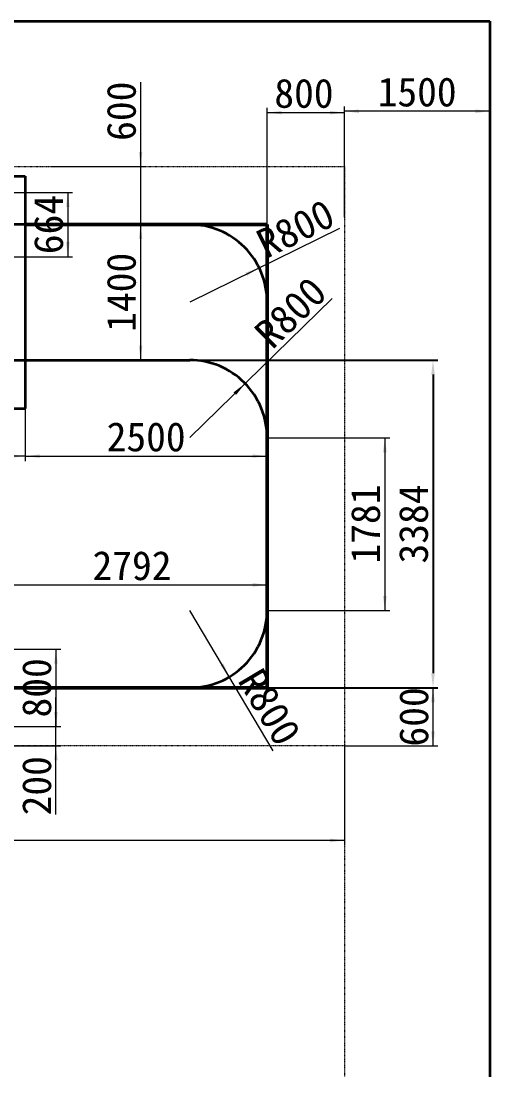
# Model space of a CAD drawing. Header units: millimetres. Extents: x 12881 to 26448, y 40 to 11902.
# Drawn here: x 21571 to 26448, y 40 to 10941 of the extents above; entities that cross this region are included whole.
import ezdxf

# ---------------------------------------------------------------- set-up
doc = ezdxf.new("R2010")
doc.units = ezdxf.units.MM
doc.header["$PDSIZE"] = -5
doc.linetypes.add('虚线', pattern=[2, 1, -1])
doc.layers.get('0').update_dxf_attribs({"lineweight": 35})
for name, color, linetype, lineweight in [('EB0', 7, 'Continuous', 35), ('尺寸线层', 3, 'Continuous', 18), ('粗实线层', 7, 'Continuous', 35), ('虚线层', 6, '虚线', 18)]:
    doc.layers.add(name, color=color, linetype=linetype, lineweight=lineweight)
doc.styles.add('标准300', font='')
doc.styles.get('标准300').set_extended_font_data('宋体')
doc.dimstyles.new('标准300', dxfattribs={"dimtxt": 300, "dimasz": 150, "dimexe": 50, "dimexo": 0.8, "dimgap": 50, "dimtad": 1, "dimdec": 0, "dimdsep": 46, "dimtxsty": '标准300', "dimblk": '_CAXARROW', "dimcen": 0, "dimdle": 300, "dimclrd": 256, "dimclre": 256, "dimclrt": 256, "dimazin": 2, "dimtfac": 0.707107, "dimtdec": 0, "dimtix": 1, "dimtmove": 1, "dimatfit": 3, "dimfxl": 1, "dimfrac": 2, "dimtolj": 1, "dimarcsym": 1})

# ---------------------------------------------------------------- blocks, each defined once
blk = doc.blocks.new('*X62')
at = {"layer": '尺寸线层', "linetype": 'Continuous', "transparency": 16777216}
for points in [[(22806, 9441), (22825, 9591), (22788, 9591)], [(22806, 8841), (22825, 8691), (22788, 8691)]]:
    blk.add_hatch(color=256, dxfattribs=at).paths.add_polyline_path(points, flags=0)
for p, q in [((22806, 10310), (22806, 8541)), ((21882, 9441), (22856, 9441)), ((21615, 8841), (22856, 8841))]:
    blk.add_line(p, q, dxfattribs=at)
at = {"layer": '尺寸线层', "transparency": 16777216, "insert": (22609, 10011), "char_height": 300, "width": 1196.67, "attachment_point": 5, "rotation": 90, "style": '标准300'}
blk.add_mtext('600', dxfattribs=at)
blk = doc.blocks.new('_CAXARROW')
blk.add_hatch(color=0).paths.add_polyline_path([(0, 0), (-1, 0.125), (-1, -0.125)], flags=0)
blk = doc.blocks.new('*X63')
at = {"layer": '尺寸线层', "linetype": 'Continuous', "transparency": 16777216}
for points in [[(24114, 9996), (24264, 10015), (24264, 9978)], [(24915, 9996), (24765, 10015), (24765, 9978)]]:
    blk.add_hatch(color=256, dxfattribs=at).paths.add_polyline_path(points, flags=0)
for p, q in [((24114, 8842), (24114, 10046)), ((24915, 8916), (24915, 10046)), ((24114, 9996), (24915, 9996))]:
    blk.add_line(p, q, dxfattribs=at)
at = {"layer": '尺寸线层', "transparency": 16777216, "insert": (24495, 10194), "char_height": 300, "width": 1200, "attachment_point": 5, "style": '标准300'}
blk.add_mtext('800', dxfattribs=at)
blk = doc.blocks.new('*X64')
at = {"layer": '尺寸线层', "linetype": 'Continuous', "transparency": 16777216}
for points in [[(22054, 9173), (22073, 9023), (22036, 9023)], [(22054, 8509), (22073, 8659), (22036, 8659)]]:
    blk.add_hatch(color=256, dxfattribs=at).paths.add_polyline_path(points, flags=0)
for p, q in [((21332, 9173), (22104, 9173)), ((22054, 9173), (22054, 8509)), ((21332, 8509), (22104, 8509))]:
    blk.add_line(p, q, dxfattribs=at)
at = {"layer": '尺寸线层', "transparency": 16777216, "insert": (21857, 8841), "char_height": 300, "width": 1210, "attachment_point": 5, "rotation": 90, "style": '标准300'}
blk.add_mtext('664', dxfattribs=at)
blk = doc.blocks.new('*X66')
at = {"layer": '尺寸线层', "linetype": 'Continuous', "transparency": 16777216}
for points in [[(21614, 6449), (21764, 6468), (21764, 6431)], [(24114, 6449), (23964, 6468), (23964, 6431)]]:
    blk.add_hatch(color=256, dxfattribs=at).paths.add_polyline_path(points, flags=0)
for p, q in [((21614, 6940), (21614, 6399)), ((24114, 6878), (24114, 6399)), ((21614, 6449), (24114, 6449))]:
    blk.add_line(p, q, dxfattribs=at)
at = {"layer": '尺寸线层', "transparency": 16777216, "insert": (22864, 6647), "char_height": 300, "width": 1620, "attachment_point": 5, "style": '标准300'}
blk.add_mtext('2500', dxfattribs=at)
blk = doc.blocks.new('*X67')
at = {"layer": '尺寸线层', "linetype": 'Continuous', "transparency": 16777216}
for points in [[(21931, 3657), (21913, 3807), (21950, 3807)], [(21931, 3457), (21913, 3307), (21950, 3307)]]:
    blk.add_hatch(color=256, dxfattribs=at).paths.add_polyline_path(points, flags=0)
for p, q in [((21931, 2748), (21931, 3957)), ((21324, 3657), (21981, 3657)), ((21325, 3457), (21981, 3457))]:
    blk.add_line(p, q, dxfattribs=at)
at = {"layer": '尺寸线层', "transparency": 16777216, "insert": (21734, 3046), "char_height": 300, "width": 1193.33, "attachment_point": 5, "rotation": 90, "style": '标准300'}
blk.add_mtext('200', dxfattribs=at)
blk = doc.blocks.new('*X68')
at = {"layer": '尺寸线层', "linetype": 'Continuous', "transparency": 16777216}
for points in [[(25829, 4057), (25810, 3907), (25848, 3907)], [(25829, 3457), (25810, 3607), (25848, 3607)]]:
    blk.add_hatch(color=256, dxfattribs=at).paths.add_polyline_path(points, flags=0)
for p, q in [((24115, 4057), (25879, 4057)), ((25829, 3457), (25829, 4057)), ((24915, 3457), (25879, 3457))]:
    blk.add_line(p, q, dxfattribs=at)
at = {"layer": '尺寸线层', "transparency": 16777216, "insert": (25632, 3757), "char_height": 300, "width": 1196.67, "attachment_point": 5, "rotation": 90, "style": '标准300'}
blk.add_mtext('600', dxfattribs=at)
blk = doc.blocks.new('*X69')
at = {"layer": '尺寸线层', "linetype": 'Continuous', "transparency": 16777216}
for points in [[(14414, 2481), (14564, 2463), (14564, 2500)], [(24915, 2481), (24765, 2463), (24765, 2500)]]:
    blk.add_hatch(color=256, dxfattribs=at).paths.add_polyline_path(points, flags=0)
for p, q in [((14414, 3456), (14414, 2431)), ((24915, 3456), (24915, 2431)), ((24915, 2481), (14414, 2481))]:
    blk.add_line(p, q, dxfattribs=at)
at = {"layer": '尺寸线层', "transparency": 16777216, "insert": (19072, 2679), "char_height": 300, "width": 1993.33, "attachment_point": 5, "style": '标准300'}
blk.add_mtext('10500', dxfattribs=at)
blk = doc.blocks.new('*X71')
at = {"layer": 'Defpoints', "color": 0, "transparency": 16777216}
for p in [(23314, 7441), (24114, 4057), (25829, 4057)]:
    blk.add_point(p, dxfattribs=at)
at = {"layer": '尺寸线层', "linetype": 'Continuous', "lineweight": -2, "transparency": 16777216}
for p, q in [((23315, 7441), (25879, 7441)), ((25829, 7291), (25829, 4207)), ((24115, 4057), (25879, 4057))]:
    blk.add_line(p, q, dxfattribs=at)
at = {"layer": '尺寸线层', "lineweight": -2, "transparency": 16777216, "xscale": 150, "yscale": 150, "zscale": 150}
for p, rotation in [((25829, 7441), 90), ((25829, 4057), 270)]:
    blk.add_blockref('_CAXARROW', p, dxfattribs=dict(at, rotation=rotation))
at = {"layer": '尺寸线层', "transparency": 16777216, "insert": (25629, 5749), "char_height": 300, "width": 1626.67, "attachment_point": 5, "rotation": 90, "style": '标准300', "bg_fill": 3, "box_fill_scale": 1.1, "bg_fill_color": 256, "bg_fill_true_color": 13158600, "bg_fill_transparency": 0}
blk.add_mtext('\\A1;3384', dxfattribs=at)
blk = doc.blocks.new('*X72')
at = {"layer": '尺寸线层', "linetype": 'Continuous', "transparency": 16777216}
for points in [[(14814, 6449), (14964, 6431), (14964, 6468)], [(21614, 6449), (21464, 6431), (21464, 6468)]]:
    blk.add_hatch(color=256, dxfattribs=at).paths.add_polyline_path(points, flags=0)
for p, q in [((14814, 6940), (14814, 6399)), ((21614, 6940), (21614, 6399)), ((21614, 6449), (14814, 6449))]:
    blk.add_line(p, q, dxfattribs=at)
at = {"layer": '尺寸线层', "transparency": 16777216, "insert": (18214, 6647), "char_height": 300, "width": 1623.33, "attachment_point": 5, "style": '标准300'}
blk.add_mtext('6800', dxfattribs=at)
blk = doc.blocks.new('*X74')
at = {"layer": '尺寸线层', "linetype": 'Continuous', "transparency": 16777216}
for points in [[(21931, 4457), (21950, 4307), (21913, 4307)], [(21931, 3657), (21950, 3807), (21913, 3807)]]:
    blk.add_hatch(color=256, dxfattribs=at).paths.add_polyline_path(points, flags=0)
for p, q in [((21324, 4457), (21981, 4457)), ((21931, 4457), (21931, 3657)), ((21324, 3657), (21981, 3657))]:
    blk.add_line(p, q, dxfattribs=at)
at = {"layer": '尺寸线层', "transparency": 16777216, "insert": (21734, 4057), "char_height": 300, "width": 1200, "attachment_point": 5, "rotation": 90, "style": '标准300'}
blk.add_mtext('800', dxfattribs=at)
blk = doc.blocks.new('*X75')
at = {"layer": '尺寸线层', "linetype": 'Continuous', "transparency": 16777216}
for points in [[(21323, 5120), (21473, 5139), (21473, 5101)], [(24114, 5120), (23964, 5139), (23964, 5101)]]:
    blk.add_hatch(color=256, dxfattribs=at).paths.add_polyline_path(points, flags=0)
for p, q in [((21323, 4058), (21323, 5170)), ((24114, 4058), (24114, 5170)), ((21323, 5120), (24114, 5120))]:
    blk.add_line(p, q, dxfattribs=at)
at = {"layer": '尺寸线层', "transparency": 16777216, "insert": (22718, 5317), "char_height": 300, "width": 1610, "attachment_point": 5, "style": '标准300'}
blk.add_mtext('2792', dxfattribs=at)
blk = doc.blocks.new('*X76')
at = {"layer": '尺寸线层', "linetype": 'Continuous', "transparency": 16777216}
for points in [[(22806, 8841), (22825, 8691), (22788, 8691)], [(22806, 7441), (22825, 7591), (22788, 7591)]]:
    blk.add_hatch(color=256, dxfattribs=at).paths.add_polyline_path(points, flags=0)
for p, q in [((21615, 8841), (22856, 8841)), ((22806, 8841), (22806, 7441)), ((21615, 7441), (22856, 7441))]:
    blk.add_line(p, q, dxfattribs=at)
at = {"layer": '尺寸线层', "transparency": 16777216, "insert": (22609, 8141), "char_height": 300, "width": 1566.67, "attachment_point": 5, "rotation": 90, "style": '标准300'}
blk.add_mtext('1400', dxfattribs=at)
blk = doc.blocks.new('*X79')
at = {"layer": '尺寸线层', "linetype": 'Continuous', "transparency": 16777216}
for points in [[(24915, 10011), (25065, 9992), (25065, 10029)], [(26415, 10011), (26265, 9992), (26265, 10029)]]:
    blk.add_hatch(color=256, dxfattribs=at).paths.add_polyline_path(points, flags=0)
for p, q in [((24915, 9442), (24915, 10061)), ((26415, 9980), (26415, 10061)), ((26415, 10011), (24915, 10011))]:
    blk.add_line(p, q, dxfattribs=at)
at = {"layer": '尺寸线层', "transparency": 16777216, "insert": (25665, 10208), "char_height": 300, "width": 1566.67, "attachment_point": 5, "style": '标准300'}
blk.add_mtext('1500', dxfattribs=at)
blk = doc.blocks.new('*X80')
at = {"layer": '尺寸线层', "linetype": 'Continuous', "transparency": 16777216}
for points in [[(25331, 6638), (25350, 6488), (25312, 6488)], [(25331, 4857), (25350, 5007), (25312, 5007)]]:
    blk.add_hatch(color=256, dxfattribs=at).paths.add_polyline_path(points, flags=0)
for p, q in [((24115, 6638), (25381, 6638)), ((25331, 6638), (25331, 4857)), ((24115, 4857), (25381, 4857))]:
    blk.add_line(p, q, dxfattribs=at)
at = {"layer": '尺寸线层', "transparency": 16777216, "insert": (25133, 5748), "char_height": 300, "width": 1523.33, "attachment_point": 5, "rotation": 90, "style": '标准300'}
blk.add_mtext('1781', dxfattribs=at)
blk = doc.blocks.new('*X81')
at = {"layer": '尺寸线层', "linetype": 'Continuous', "transparency": 16777216}
blk.add_hatch(color=256, dxfattribs=at).paths.add_polyline_path([(24032, 8394), (23906, 8311), (23890, 8344)], flags=0)
blk.add_line((24862, 8800), (23314, 8041), dxfattribs=at)
at = {"layer": '尺寸线层', "linetype": 'Continuous', "transparency": 16777216, "insert": (24408, 8798), "char_height": 300, "width": 1633.33, "attachment_point": 5, "rotation": 26.1319, "style": '标准300'}
blk.add_mtext('R800', dxfattribs=at)
blk = doc.blocks.new('*X82')
at = {"layer": '尺寸线层', "linetype": 'Continuous', "transparency": 16777216}
blk.add_hatch(color=256, dxfattribs=at).paths.add_polyline_path([(23887, 7199), (23793, 7081), (23767, 7108)], flags=0)
blk.add_line((24788, 8076), (23314, 6641), dxfattribs=at)
at = {"layer": '尺寸线层', "linetype": 'Continuous', "transparency": 16777216, "insert": (24357, 7932), "char_height": 300, "width": 1633.33, "attachment_point": 5, "rotation": 44.2319, "style": '标准300'}
blk.add_mtext('R800', dxfattribs=at)
blk = doc.blocks.new('*X83')
at = {"layer": '尺寸线层', "linetype": 'Continuous', "transparency": 16777216}
blk.add_hatch(color=256, dxfattribs=at).paths.add_polyline_path([(23723, 4170), (23631, 4289), (23663, 4308)], flags=0)
blk.add_line((24178, 3406), (23314, 4857), dxfattribs=at)
at = {"layer": '尺寸线层', "linetype": 'Continuous', "transparency": 16777216, "insert": (24139, 3858), "char_height": 300, "width": 1633.33, "attachment_point": 5, "rotation": 300.7645, "style": '标准300'}
blk.add_mtext('R800', dxfattribs=at)

msp = doc.modelspace()

# ---------------------------------------------------------------- linework, layer by layer
at = {"layer": 'EB0'}
for p, q in [((14814.3, 9341.3), (21614.3, 9341.3)), ((21614.3, 9341.3), (21614.3, 6941.3)), ((14814.3, 6941.3), (21614.3, 6941.3))]:
    msp.add_line(p, q, dxfattribs=at)
at = {"layer": '粗实线层'}
for p, q in [((12914.3, 10941.3), (26414.7, 10941.3)), ((26414.7, 10941.3), (26414.7, 40)), ((21330.8, 7441.3), (21894.2, 7441.3))]:
    msp.add_line(p, q, dxfattribs=at)
at = {"layer": '粗实线层', "color": 1}
msp.add_line((23314.3, 8841.3), (21330.8, 8841.3), dxfattribs=at)
at = {"layer": '粗实线层', "color": 2, "lineweight": 50}
for p, q in [((24114.3, 8841.3), (21614.3, 8841.3)), ((24114.3, 8841.3), (24114.3, 4057.2)), ((23314.3, 7441.3), (23314.3, 7441.3)), ((24114.3, 4057.2), (21322.7, 4057.2))]:
    msp.add_line(p, q, dxfattribs=at)
at = {"layer": '粗实线层', "color": 1}
msp.add_arc((23314.3, 8041.3), 800, 0, 90.00001, dxfattribs=at)
at = {"layer": '虚线层'}
for p, q in [((14414.3, 9441.3), (24914.7, 9441.3)), ((24914.7, 9441.3), (24914.7, 40)), ((24914.7, 3457.2), (14414.3, 3457.2))]:
    msp.add_line(p, q, dxfattribs=at)

# ---------------------------------------------------------------- dimensions: what is measured, and where the dimension line sits
at = {"layer": '尺寸线层'}
for base, p1, p2, angle, picture, middle in [((22806.3, 8841.3), (21881.4, 9441.3), (21614.3, 8841.3), 270, '*X62', (22608.8, 10010.6)), ((21931.3, 3657.2), (21324.5, 3457.2), (21322.7, 3657.2), 90, '*X67', (21733.8, 3046.4))]:
    dim = msp.add_linear_dim(base=base, p1=p1, p2=p2, angle=angle, dimstyle='标准300', override={"dimsah": 1, "dimtfill": 1, "dimtzin": 8}, dxfattribs=at)
    dim.commit()
    dim.dimension.update_dxf_attribs({"geometry": picture, "text_midpoint": middle, "dimtype": 160})
for base, p1, p2, picture, middle in [((24914.7, 9996.4), (24114.3, 8841.3), (24914.7, 8915.1), '*X63', (24495.1, 10193.9)), ((14414.3, 2481.3), (24914.7, 3457.2), (14414.3, 3457.2), '*X69', (19072, 2678.8))]:
    dim = msp.add_linear_dim(base=base, p1=p1, p2=p2, dimstyle='标准300', override={"dimsah": 1, "dimtfill": 1, "dimtzin": 8}, dxfattribs=at)
    dim.commit()
    dim.dimension.update_dxf_attribs({"geometry": picture, "text_midpoint": middle, "dimtype": 160})
for base, p1, p2, picture, middle in [((24914.7, 10010.6), (26414.7, 9978.9), (24914.7, 9441.3), '*X79', (25664.7, 10208.1)), ((14814.3, 6449.3), (21614.3, 6941.3), (14814.3, 6941.3), '*X72', (18214.3, 6646.8)), ((24114.3, 6449.3), (21614.3, 6941.3), (24114.3, 6878.6), '*X66', (22864.3, 6646.8))]:
    dim = msp.add_linear_dim(base=base, p1=p1, p2=p2, dimstyle='标准300', override={"dimsah": 1, "dimtfill": 1, "dimtzin": 8}, dxfattribs=at)
    dim.commit()
    dim.dimension.update_dxf_attribs({"geometry": picture, "text_midpoint": middle})
for base, p1, p2, angle, picture, middle in [((22054.3, 8509.3), (21330.8, 9173.3), (21330.8, 8509.3), 270, '*X64', (21856.8, 8841.3)), ((22806.3, 7441.3), (21614.3, 8841.3), (21614.3, 7441.3), 270, '*X76', (22608.8, 8141.3)), ((21931.3, 3657.2), (21322.7, 4457.2), (21322.7, 3657.2), 270, '*X74', (21733.8, 4057.2)), ((25829.2, 4057.2), (24914.7, 3457.2), (24114.3, 4057.2), 90, '*X68', (25631.7, 3757.2))]:
    dim = msp.add_linear_dim(base=base, p1=p1, p2=p2, angle=angle, dimstyle='标准300', override={"dimsah": 1, "dimtfill": 1, "dimtzin": 8}, dxfattribs=at)
    dim.commit()
    dim.dimension.update_dxf_attribs({"geometry": picture, "text_midpoint": middle})
dim = msp.add_radius_dim(center=(23314.3, 8041.3), mpoint=(24032.5, 8393.7), dimstyle='标准300', override={"dimpost": 'R<>', "dimsah": 1, "dimtfill": 1, "dimtzin": 8}, dxfattribs=at)
dim.commit()
dim.dimension.update_dxf_attribs({"geometry": '*X81', "text_midpoint": (24495.1, 8620.6), "dimtype": 164})

# ---------------------------------------------------------------- next in the draw order: dimensions: what is measured, and where the dimension line sits
dim = msp.add_linear_dim(base=(25829.2, 4057.2), p1=(23314.3, 7441.3), p2=(24114.3, 4057.2), angle=270, dimstyle='标准300', override={"dimsah": 1, "dimtfill": 1, "dimtzin": 8}, dxfattribs=at)
dim.commit()
dim.dimension.update_dxf_attribs({"geometry": '*X71', "text_midpoint": (25629.2, 5749.3)})

# ---------------------------------------------------------------- next in the draw order: linework, layer by layer
at = {"layer": '粗实线层', "color": 1}
for p, q in [((24114.3, 8041.3), (24114.3, 6716)), ((21614.3, 7441.3), (23314.3, 7441.3)), ((24113.9, 6638.4), (24114.3, 4857.2)), ((21322.7, 4057.2), (23314.3, 4057.2))]:
    msp.add_line(p, q, dxfattribs=at)
for centre, start, end in [((23314.3, 6641.3), 0, 90.00001), ((23314.3, 4857.2), 269.99999, 0)]:
    msp.add_arc(centre, 800, start, end, dxfattribs=at)

# ---------------------------------------------------------------- next in the draw order: dimensions: what is measured, and where the dimension line sits
at = {"layer": '尺寸线层'}
for center, mpoint, picture, middle in [((23314.3, 6641.3), (23887.5, 7199.4), '*X82', (24495.1, 7790.9)), ((23314.3, 4857.2), (23723.5, 4169.8), '*X83', (23969.1, 3757.2))]:
    dim = msp.add_radius_dim(center=center, mpoint=mpoint, dimstyle='标准300', override={"dimpost": 'R<>', "dimsah": 1, "dimtfill": 1, "dimtzin": 8}, dxfattribs=at)
    dim.commit()
    dim.dimension.update_dxf_attribs({"geometry": picture, "text_midpoint": middle, "dimtype": 164})
dim = msp.add_linear_dim(base=(25330.8, 4857.2), p1=(24113.9, 6638.4), p2=(24114.3, 4857.2), angle=270, dimstyle='标准300', override={"dimsah": 1, "dimtfill": 1, "dimtzin": 8}, dxfattribs=at)
dim.commit()
dim.dimension.update_dxf_attribs({"geometry": '*X80', "text_midpoint": (25133.3, 5747.8)})
dim = msp.add_linear_dim(base=(24114.3, 5119.8), p1=(21322.7, 4057.2), p2=(24114.3, 4057.2), dimstyle='标准300', override={"dimsah": 1, "dimtfill": 1, "dimtzin": 8}, dxfattribs=at)
dim.commit()
dim.dimension.update_dxf_attribs({"geometry": '*X75', "text_midpoint": (22718.5, 5317.3)})

doc.saveas('drawing.dxf')
